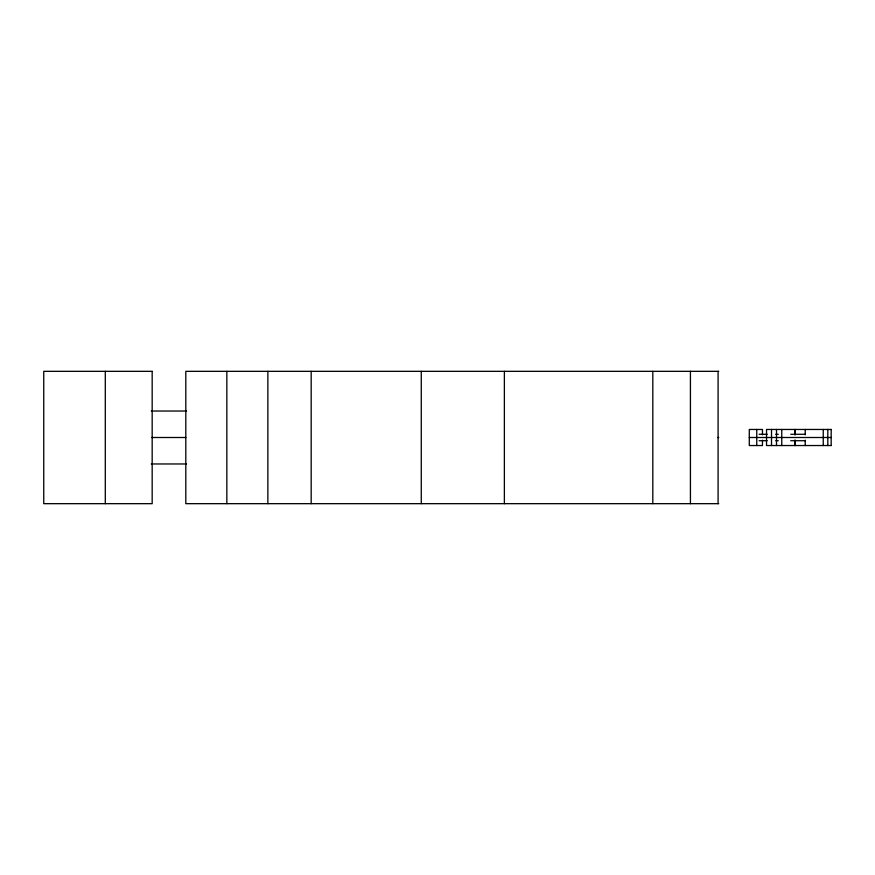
<?xml version="1.0" encoding="UTF-8"?>
<svg xmlns="http://www.w3.org/2000/svg" width="875" height="875" viewBox="0 0 875 875"><rect width="100%" height="100%" fill="white"/><g stroke="black" fill="none" stroke-linecap="round" stroke-linejoin="round"><path stroke-width="1.31" d="M718.747 371.328L185.806 371.328L185.806 503.672L718.747 503.672M151.342 411.031L186.517 411.031M831.25 429.461L766.533 429.461L766.533 445.539L831.25 445.539M759.084 434.284L767.255 434.284M775.731 434.284L778.247 434.284M790.738 434.284L805.295 434.284M151.692 437.5L185.85 437.5M717.62 437.5L718.747 437.5M749.284 437.5L831.25 437.5M759.084 440.716L767.255 440.716M775.731 440.716L778.247 440.716M790.738 440.716L805.295 440.716M151.342 463.969L186.517 463.969M831.173 429.461L831.173 445.539M827.816 429.461L827.816 445.539M823.244 429.461L823.244 445.539M805.219 429.461L805.219 434.82M805.219 440.18L805.219 445.539M795.123 429.461L795.123 434.82M795.123 440.18L795.123 445.539M794.97 429.461L794.97 434.82M794.97 440.18L794.97 445.539M781.758 429.461L781.758 445.539M776.497 429.461L776.497 445.539M771.52 429.461L771.52 445.539M762.453 434.82L762.453 429.461L749.284 429.461L749.284 445.539L762.453 445.539L762.453 440.18M756.755 429.461L756.755 445.539M718.091 371.328L718.091 503.672M690.43 371.328L690.43 503.672M652.816 371.328L652.816 503.672M504.372 371.328L504.372 503.672M421.269 371.328L421.269 503.672M311.172 371.328L311.172 503.672M267.87 371.328L267.87 503.672M226.844 371.328L226.844 503.672M105.295 371.328L105.295 503.672M152.173 371.328L43.75 371.328L43.75 503.672L152.173 503.672L152.173 371.328"/></g></svg>
